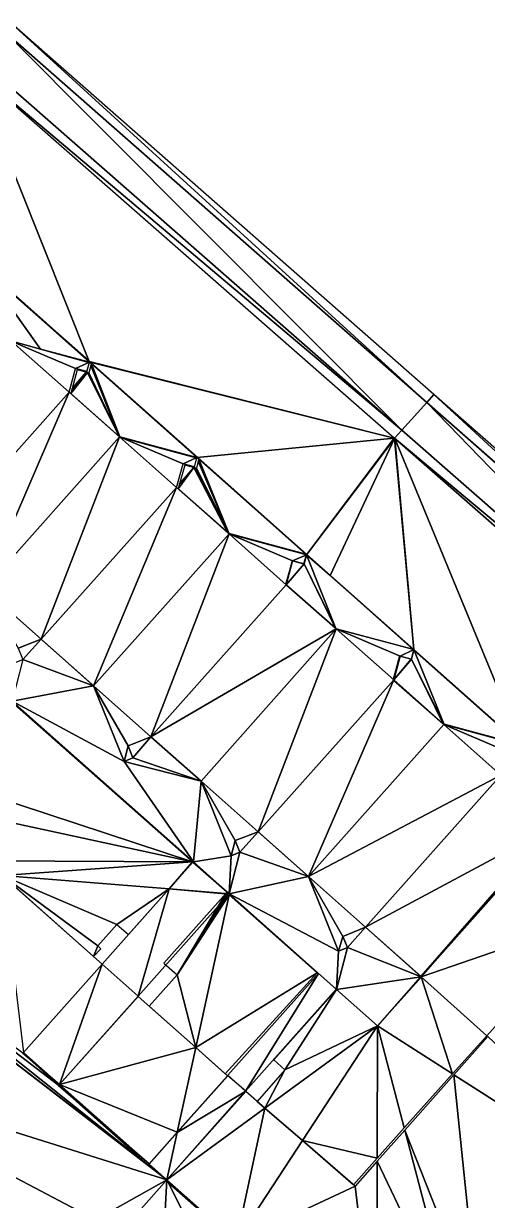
# Model space of a CAD drawing. Header units: metres. Extents: x 1634389 to 1634634, y 8249577 to 8249800.
# Drawn here: x 1634586.92 to 1634606.29, y 8249607.65 to 8249656.84 of the extents above; entities that cross this region are included whole.
import ezdxf

# ---------------------------------------------------------------- set-up
doc = ezdxf.new("R2010")
doc.units = ezdxf.units.M
doc.header["$LTSCALE"] = 2
doc.linetypes.add('CACHE2', pattern=[4.7625, 3.175, -1.5875])
for name, color, linetype in [('CONTOUR-BATIMENT', 5, 'Continuous'), ('MNT-02-ACCES PIETON PRIVE-FF-35', 40, 'Continuous'), ('MNT-02-BASSIN-FF-30', 205, 'Continuous'), ('MNT-02-BATIMENT FINI-FF-0', 1, 'Continuous'), ('MNT-02-BETON DESACTIVE FF-35', 7, 'Continuous'), ('MNT-02-ESPACE VERT-FF-30', 221, 'Continuous'), ('MNT-02-ESPACE VERT-PRIVE-FF-30', 222, 'CACHE2'), ('MNT-02-EVERGREEN-FF-45', 7, 'Continuous')]:
    doc.layers.add(name, color=color, linetype=linetype)

msp = doc.modelspace()

# ---------------------------------------------------------------- linework, layer by layer
at = {"layer": 'CONTOUR-BATIMENT', "linetype": 'CACHE2', "ltscale": 0.05, "const_width": 0.05, "flags": 128}
msp.add_lwpolyline([(1634573.063, 8249642.07), (1634571.682, 8249645.484), (1634577.14, 8249651.623), (1634580.701, 8249650.663), (1634580.596, 8249650.278), (1634580.111, 8249650.407), (1634579.853, 8249649.41), (1634581.951, 8249647.546), (1634585.187, 8249646.675), (1634585.082, 8249646.288), (1634584.609, 8249646.414), (1634584.341, 8249645.42), (1634586.438, 8249643.556), (1634589.674, 8249642.689), (1634589.57, 8249642.302), (1634589.094, 8249642.429), (1634588.826, 8249641.435), (1634590.924, 8249639.571), (1634594.157, 8249638.699), (1634594.055, 8249638.317), (1634593.58, 8249638.445), (1634593.312, 8249637.452), (1634595.502, 8249635.507), (1634598.738, 8249634.635), (1634598.63, 8249634.256), (1634598.155, 8249634.383), (1634597.887, 8249633.388), (1634599.966, 8249631.539), (1634603.221, 8249630.675), (1634603.114, 8249630.276), (1634602.643, 8249630.402), (1634602.375, 8249629.407), (1634604.473, 8249627.543), (1634607.705, 8249626.667), (1634607.602, 8249626.28), (1634607.117, 8249626.411), (1634606.851, 8249625.422), (1634609.175, 8249623.355), (1634603.527, 8249617.002), (1634601.201, 8249619.068), (1634600.253, 8249618.688), (1634600.44, 8249618.221), (1634600.069, 8249618.072), (1634598.821, 8249621.184), (1634596.715, 8249623.062), (1634595.757, 8249622.695), (1634595.952, 8249622.211), (1634595.584, 8249622.057), (1634594.335, 8249625.169), (1634592.24, 8249627.033), (1634591.287, 8249626.651), (1634591.486, 8249626.149), (1634591.117, 8249626.001), (1634589.849, 8249629.16), (1634587.655, 8249631.11), (1634586.704, 8249630.729), (1634586.893, 8249630.258), (1634586.522, 8249630.109), (1634585.274, 8249633.22), (1634583.177, 8249635.085), (1634582.223, 8249634.702), (1634582.408, 8249634.243), (1634582.036, 8249634.095), (1634580.789, 8249637.206), (1634578.683, 8249639.083), (1634577.733, 8249638.699), (1634577.923, 8249638.228), (1634577.552, 8249638.079), (1634576.303, 8249641.191), (1634574.206, 8249643.055), (1634573.252, 8249642.673), (1634573.435, 8249642.219)], close=True, dxfattribs=at)
at = {"layer": 'MNT-02-ACCES PIETON PRIVE-FF-35', "linetype": 'ByBlock'}
for points in [[(1634585.185, 8249646.71, 98.749), (1634585.187, 8249646.675, 98.75), (1634589.654, 8249642.738, 98.749)], [(1634587.628, 8249643.237, 98.75), (1634585.187, 8249646.675, 98.75), (1634586.432, 8249643.571, 98.75)], [(1634587.628, 8249643.237, 98.75), (1634589.674, 8249642.689, 98.75), (1634585.187, 8249646.675, 98.75)], [(1634589.674, 8249642.689, 98.75), (1634589.654, 8249642.738, 98.749), (1634585.187, 8249646.675, 98.75)], [(1634586.432, 8249643.571, 98.75), (1634586.433, 8249643.57, 98.75), (1634587.628, 8249643.237, 98.75)], [(1634589.642, 8249642.674, 98.75), (1634589.674, 8249642.689, 98.75), (1634587.628, 8249643.237, 98.75)], [(1634589.642, 8249642.674, 98.75), (1634589.668, 8249642.667, 98.75), (1634589.674, 8249642.689, 98.75)], [(1634589.723, 8249642.676, 98.749), (1634589.654, 8249642.738, 98.749), (1634589.674, 8249642.689, 98.75)], [(1634589.668, 8249642.667, 98.75), (1634589.684, 8249642.663, 98.75), (1634589.674, 8249642.689, 98.75)], [(1634589.684, 8249642.663, 98.75), (1634589.711, 8249642.655, 98.75), (1634589.674, 8249642.689, 98.75)], [(1634589.723, 8249642.676, 98.749), (1634589.674, 8249642.689, 98.75), (1634589.711, 8249642.655, 98.75)], [(1634589.723, 8249642.676, 98.749), (1634589.711, 8249642.655, 98.75), (1634589.76, 8249642.642, 98.749)], [(1634594.194, 8249638.703, 98.749), (1634589.723, 8249642.676, 98.749), (1634589.76, 8249642.642, 98.749)], [(1634589.593, 8249642.255, 98.75), (1634589.541, 8249642.269, 98.75), (1634588.899, 8249641.378, 98.75)], [(1634588.955, 8249641.585, 98.75), (1634588.899, 8249641.378, 98.75), (1634589.541, 8249642.269, 98.75)], [(1634590.916, 8249639.587, 98.75), (1634589.593, 8249642.255, 98.75), (1634588.899, 8249641.378, 98.75)], [(1634589.541, 8249642.269, 98.75), (1634589.166, 8249642.37, 98.75), (1634588.955, 8249641.585, 98.75)], [(1634589.645, 8249642.241, 98.75), (1634589.593, 8249642.255, 98.75), (1634590.916, 8249639.587, 98.75)], [(1634589.732, 8249642.544, 98.75), (1634589.645, 8249642.241, 98.75), (1634590.916, 8249639.587, 98.75)], [(1634589.753, 8249642.618, 98.75), (1634589.732, 8249642.544, 98.75), (1634590.939, 8249639.567, 98.75)], [(1634590.916, 8249639.587, 98.75), (1634590.918, 8249639.585, 98.75), (1634589.732, 8249642.544, 98.75)], [(1634590.918, 8249639.585, 98.75), (1634590.939, 8249639.567, 98.75), (1634589.732, 8249642.544, 98.75)], [(1634589.76, 8249642.642, 98.749), (1634589.753, 8249642.618, 98.75), (1634594.157, 8249638.699, 98.75)], [(1634589.753, 8249642.618, 98.75), (1634590.939, 8249639.567, 98.75), (1634594.157, 8249638.699, 98.75)], [(1634594.194, 8249638.703, 98.749), (1634589.76, 8249642.642, 98.749), (1634594.157, 8249638.699, 98.75)], [(1634590.939, 8249639.567, 98.75), (1634590.944, 8249639.562, 98.75), (1634591.036, 8249639.523, 98.75)], [(1634591.036, 8249639.523, 98.75), (1634594.157, 8249638.699, 98.75), (1634590.939, 8249639.567, 98.75)], [(1634590.944, 8249639.562, 98.75), (1634590.967, 8249639.542, 98.75), (1634591.036, 8249639.523, 98.75)], [(1634591.036, 8249639.523, 98.75), (1634594.125, 8249638.685, 98.75), (1634594.157, 8249638.699, 98.75)], [(1634595.454, 8249635.549, 98.75), (1634594.025, 8249638.283, 98.75), (1634593.382, 8249637.391, 98.75)], [(1634593.438, 8249637.598, 98.75), (1634593.382, 8249637.391, 98.75), (1634594.025, 8249638.283, 98.75)], [(1634594.025, 8249638.283, 98.75), (1634593.649, 8249638.384, 98.75), (1634593.438, 8249637.598, 98.75)], [(1634594.08, 8249638.268, 98.75), (1634594.025, 8249638.283, 98.75), (1634595.454, 8249635.549, 98.75)], [(1634595.454, 8249635.549, 98.75), (1634595.484, 8249635.541, 98.75), (1634594.08, 8249638.268, 98.75)], [(1634594.139, 8249638.252, 98.75), (1634594.08, 8249638.268, 98.75), (1634595.484, 8249635.541, 98.75)], [(1634594.125, 8249638.685, 98.75), (1634594.152, 8249638.677, 98.75), (1634594.157, 8249638.699, 98.75)], [(1634594.218, 8249638.555, 98.75), (1634594.139, 8249638.252, 98.75), (1634595.488, 8249635.54, 98.75)], [(1634594.139, 8249638.252, 98.75), (1634595.484, 8249635.541, 98.75), (1634595.488, 8249635.54, 98.75)], [(1634594.152, 8249638.677, 98.75), (1634594.169, 8249638.673, 98.75), (1634594.157, 8249638.699, 98.75)], [(1634594.194, 8249638.703, 98.749), (1634594.157, 8249638.699, 98.75), (1634594.195, 8249638.666, 98.75)], [(1634594.169, 8249638.673, 98.75), (1634594.195, 8249638.666, 98.75), (1634594.157, 8249638.699, 98.75)], [(1634598.751, 8249634.653, 98.749), (1634594.194, 8249638.703, 98.749), (1634594.243, 8249638.653, 98.749)], [(1634594.194, 8249638.703, 98.749), (1634594.195, 8249638.666, 98.75), (1634594.243, 8249638.653, 98.749)], [(1634594.237, 8249638.628, 98.75), (1634594.218, 8249638.555, 98.75), (1634595.488, 8249635.54, 98.75)], [(1634594.243, 8249638.653, 98.749), (1634594.237, 8249638.628, 98.75), (1634598.69, 8249634.677, 98.75)], [(1634595.488, 8249635.54, 98.75), (1634598.69, 8249634.677, 98.75), (1634594.237, 8249638.628, 98.75)], [(1634598.751, 8249634.653, 98.749), (1634594.243, 8249638.653, 98.749), (1634598.729, 8249634.667, 98.749)], [(1634594.243, 8249638.653, 98.749), (1634598.69, 8249634.677, 98.75), (1634598.729, 8249634.667, 98.749)], [(1634593.381, 8249637.387, 98.75), (1634595.448, 8249635.551, 98.75), (1634593.382, 8249637.391, 98.75)], [(1634595.448, 8249635.551, 98.75), (1634595.454, 8249635.549, 98.75), (1634593.382, 8249637.391, 98.75)], [(1634598.133, 8249634.392, 98.75), (1634597.868, 8249633.405, 98.75), (1634598.155, 8249634.383, 98.75)], [(1634597.868, 8249633.405, 98.75), (1634597.887, 8249633.388, 98.75), (1634598.155, 8249634.383, 98.75)], [(1634597.887, 8249633.388, 98.75), (1634598.63, 8249634.256, 98.75), (1634598.155, 8249634.383, 98.75)], [(1634598.134, 8249634.393, 98.75), (1634598.133, 8249634.392, 98.75), (1634598.155, 8249634.383, 98.75)], [(1634598.161, 8249634.386, 98.75), (1634598.134, 8249634.393, 98.75), (1634598.155, 8249634.383, 98.75)], [(1634598.612, 8249634.264, 98.75), (1634598.161, 8249634.386, 98.75), (1634598.155, 8249634.383, 98.75)], [(1634598.612, 8249634.264, 98.75), (1634598.155, 8249634.383, 98.75), (1634598.63, 8249634.256, 98.75)], [(1634598.718, 8249634.626, 98.75), (1634598.612, 8249634.264, 98.75), (1634598.63, 8249634.256, 98.75)], [(1634599.959, 8249631.558, 98.75), (1634598.738, 8249634.635, 98.75), (1634598.63, 8249634.256, 98.75)], [(1634598.738, 8249634.635, 98.75), (1634598.718, 8249634.626, 98.75), (1634598.63, 8249634.256, 98.75)], [(1634598.721, 8249634.639, 98.75), (1634598.718, 8249634.626, 98.75), (1634598.738, 8249634.635, 98.75)], [(1634598.724, 8249634.647, 98.75), (1634598.721, 8249634.639, 98.75), (1634598.738, 8249634.635, 98.75)], [(1634598.751, 8249634.653, 98.749), (1634598.729, 8249634.667, 98.749), (1634598.724, 8249634.647, 98.75)], [(1634598.751, 8249634.653, 98.749), (1634598.724, 8249634.647, 98.75), (1634598.738, 8249634.635, 98.75)], [(1634598.751, 8249634.653, 98.749), (1634598.738, 8249634.635, 98.75), (1634603.214, 8249630.681, 98.75)], [(1634603.214, 8249630.681, 98.75), (1634598.738, 8249634.635, 98.75), (1634599.959, 8249631.558, 98.75)], [(1634603.22, 8249630.681, 98.75), (1634598.751, 8249634.653, 98.749), (1634603.216, 8249630.681, 98.75)], [(1634603.214, 8249630.681, 98.75), (1634603.216, 8249630.681, 98.75), (1634598.751, 8249634.653, 98.749)], [(1634597.887, 8249633.388, 98.75), (1634599.938, 8249631.564, 98.75), (1634598.63, 8249634.256, 98.75)], [(1634599.938, 8249631.564, 98.75), (1634599.956, 8249631.559, 98.75), (1634598.63, 8249634.256, 98.75)], [(1634599.956, 8249631.559, 98.75), (1634599.959, 8249631.558, 98.75), (1634598.63, 8249634.256, 98.75)], [(1634597.868, 8249633.405, 98.75), (1634597.867, 8249633.401, 98.75), (1634597.887, 8249633.388, 98.75)], [(1634597.867, 8249633.401, 98.75), (1634597.884, 8249633.386, 98.75), (1634597.887, 8249633.388, 98.75)], [(1634597.884, 8249633.386, 98.75), (1634599.934, 8249631.565, 98.75), (1634597.887, 8249633.388, 98.75)], [(1634599.934, 8249631.565, 98.75), (1634599.938, 8249631.564, 98.75), (1634597.887, 8249633.388, 98.75)], [(1634587.655, 8249631.11, 98.75), (1634586.704, 8249630.729, 98.75), (1634586.893, 8249630.258, 98.75)], [(1634589.849, 8249629.16, 98.75), (1634587.655, 8249631.11, 98.75), (1634586.893, 8249630.258, 98.75)], [(1634602.643, 8249630.401, 98.75), (1634602.62, 8249630.407, 98.75), (1634602.356, 8249629.425, 98.75)], [(1634602.356, 8249629.425, 98.75), (1634602.375, 8249629.407, 98.75), (1634602.643, 8249630.401, 98.75)], [(1634603.099, 8249630.278, 98.75), (1634602.643, 8249630.401, 98.75), (1634602.375, 8249629.407, 98.75)], [(1634603.213, 8249630.671, 98.75), (1634603.099, 8249630.28, 98.75), (1634603.114, 8249630.276, 98.75)], [(1634604.464, 8249627.567, 98.75), (1634603.221, 8249630.675, 98.75), (1634603.114, 8249630.276, 98.75)], [(1634603.221, 8249630.675, 98.75), (1634603.213, 8249630.671, 98.75), (1634603.114, 8249630.276, 98.75)], [(1634603.214, 8249630.676, 98.75), (1634603.213, 8249630.671, 98.75), (1634603.221, 8249630.675, 98.75)], [(1634603.215, 8249630.68, 98.75), (1634603.214, 8249630.676, 98.75), (1634603.221, 8249630.675, 98.75)], [(1634603.216, 8249630.681, 98.75), (1634603.215, 8249630.68, 98.75), (1634603.22, 8249630.681, 98.75)], [(1634603.22, 8249630.681, 98.75), (1634603.215, 8249630.68, 98.75), (1634603.221, 8249630.675, 98.75)], [(1634607.687, 8249626.711, 98.749), (1634603.22, 8249630.681, 98.75), (1634603.221, 8249630.675, 98.75)], [(1634604.464, 8249627.567, 98.75), (1634607.662, 8249626.705, 98.75), (1634603.221, 8249630.675, 98.75)], [(1634607.687, 8249626.711, 98.749), (1634603.221, 8249630.675, 98.75), (1634607.662, 8249626.705, 98.75)], [(1634586.441, 8249628.525, 98.71), (1634589.849, 8249629.16, 98.75), (1634586.893, 8249630.258, 98.75)], [(1634603.099, 8249630.278, 98.75), (1634602.375, 8249629.407, 98.75), (1634603.114, 8249630.276, 98.75)], [(1634602.375, 8249629.407, 98.75), (1634604.439, 8249627.574, 98.75), (1634603.114, 8249630.276, 98.75)], [(1634603.099, 8249630.28, 98.75), (1634603.099, 8249630.278, 98.75), (1634603.114, 8249630.276, 98.75)], [(1634604.439, 8249627.574, 98.75), (1634604.461, 8249627.568, 98.75), (1634603.114, 8249630.276, 98.75)], [(1634604.461, 8249627.568, 98.75), (1634604.464, 8249627.567, 98.75), (1634603.114, 8249630.276, 98.75)], [(1634602.356, 8249629.425, 98.75), (1634602.353, 8249629.415, 98.75), (1634602.375, 8249629.407, 98.75)], [(1634602.353, 8249629.415, 98.75), (1634602.369, 8249629.401, 98.75), (1634602.375, 8249629.407, 98.75)], [(1634602.369, 8249629.401, 98.75), (1634602.372, 8249629.399, 98.75), (1634602.375, 8249629.407, 98.75)], [(1634602.372, 8249629.399, 98.75), (1634604.421, 8249627.579, 98.75), (1634602.375, 8249629.407, 98.75)], [(1634604.421, 8249627.579, 98.75), (1634604.439, 8249627.574, 98.75), (1634602.375, 8249629.407, 98.75)], [(1634589.849, 8249629.16, 98.75), (1634586.441, 8249628.525, 98.71), (1634591.117, 8249626.001, 98.75)], [(1634586.441, 8249628.525, 98.71), (1634586.441, 8249628.51, 98.71), (1634594.015, 8249621.796, 98.71)], [(1634591.117, 8249626.001, 98.75), (1634586.441, 8249628.525, 98.71), (1634594.015, 8249621.796, 98.71)], [(1634593.986, 8249621.796, 98.71), (1634594.015, 8249621.796, 98.71), (1634586.441, 8249628.51, 98.71)], [(1634592.237, 8249627.033, 98.75), (1634591.287, 8249626.652, 98.75), (1634591.287, 8249626.651, 98.75)], [(1634592.238, 8249627.032, 98.75), (1634592.237, 8249627.033, 98.75), (1634591.287, 8249626.651, 98.75)], [(1634592.239, 8249627.032, 98.75), (1634592.238, 8249627.032, 98.75), (1634591.287, 8249626.651, 98.75)], [(1634591.486, 8249626.149, 98.75), (1634592.239, 8249627.032, 98.75), (1634591.287, 8249626.651, 98.75)], [(1634594.335, 8249625.169, 98.75), (1634592.239, 8249627.032, 98.75), (1634591.486, 8249626.149, 98.75)], [(1634591.287, 8249626.652, 98.75), (1634591.284, 8249626.651, 98.75), (1634591.287, 8249626.651, 98.75)], [(1634591.284, 8249626.651, 98.75), (1634591.286, 8249626.647, 98.75), (1634591.287, 8249626.651, 98.75)], [(1634591.286, 8249626.647, 98.75), (1634591.486, 8249626.149, 98.75), (1634591.287, 8249626.651, 98.75)], [(1634591.117, 8249626.001, 98.75), (1634594.335, 8249625.169, 98.75), (1634591.486, 8249626.149, 98.75)], [(1634594.335, 8249625.169, 98.75), (1634591.117, 8249626.001, 98.75), (1634594.015, 8249621.796, 98.71)], [(1634595.584, 8249622.057, 98.75), (1634594.335, 8249625.169, 98.75), (1634594.015, 8249621.796, 98.71)], [(1634596.711, 8249623.057, 98.75), (1634595.757, 8249622.695, 98.75), (1634595.952, 8249622.211, 98.75)], [(1634598.821, 8249621.184, 98.75), (1634596.716, 8249623.059, 98.75), (1634595.952, 8249622.211, 98.75)], [(1634596.716, 8249623.059, 98.75), (1634596.711, 8249623.057, 98.75), (1634595.952, 8249622.211, 98.75)], [(1634595.584, 8249622.057, 98.75), (1634594.015, 8249621.796, 98.71), (1634595.511, 8249620.468, 98.71)], [(1634595.952, 8249622.211, 98.75), (1634595.584, 8249622.057, 98.75), (1634595.511, 8249620.468, 98.71)], [(1634598.821, 8249621.184, 98.75), (1634595.952, 8249622.211, 98.75), (1634595.511, 8249620.468, 98.71)], [(1634593, 8249620.668, 98.676), (1634595.511, 8249620.468, 98.71), (1634593.995, 8249621.788, 98.71)], [(1634593.986, 8249621.796, 98.71), (1634593.995, 8249621.788, 98.71), (1634594.015, 8249621.796, 98.71)], [(1634594.015, 8249621.796, 98.71), (1634593.995, 8249621.788, 98.71), (1634595.511, 8249620.468, 98.71)], [(1634598.821, 8249621.184, 98.75), (1634595.511, 8249620.468, 98.71), (1634600.069, 8249618.072, 98.75)], [(1634593, 8249620.668, 98.676), (1634590.206, 8249617.524, 98.612), (1634591.709, 8249616.188, 98.623)], [(1634593, 8249620.668, 98.676), (1634591.709, 8249616.188, 98.623), (1634595.498, 8249620.453, 98.71)], [(1634595.498, 8249620.453, 98.71), (1634595.511, 8249620.468, 98.71), (1634593, 8249620.668, 98.676)], [(1634595.498, 8249620.453, 98.71), (1634595.506, 8249620.446, 98.71), (1634595.511, 8249620.468, 98.71)], [(1634595.506, 8249620.446, 98.71), (1634599.23, 8249617.135, 98.71), (1634595.511, 8249620.468, 98.71)], [(1634600.069, 8249618.072, 98.75), (1634595.511, 8249620.468, 98.71), (1634599.985, 8249616.464, 98.71)], [(1634599.23, 8249617.135, 98.71), (1634599.973, 8249616.474, 98.71), (1634595.511, 8249620.468, 98.71)], [(1634599.985, 8249616.464, 98.71), (1634595.511, 8249620.468, 98.71), (1634599.973, 8249616.474, 98.71)], [(1634601.198, 8249619.065, 98.75), (1634600.254, 8249618.686, 98.75), (1634600.44, 8249618.221, 98.75)], [(1634600.44, 8249618.221, 98.75), (1634603.527, 8249617.002, 98.75), (1634601.203, 8249619.067, 98.75)], [(1634601.203, 8249619.067, 98.75), (1634601.198, 8249619.065, 98.75), (1634600.44, 8249618.221, 98.75)], [(1634601.204, 8249619.067, 98.75), (1634601.203, 8249619.067, 98.75), (1634603.527, 8249617.002, 98.75)], [(1634600.254, 8249618.686, 98.75), (1634600.253, 8249618.686, 98.75), (1634600.44, 8249618.221, 98.75)], [(1634600.44, 8249618.221, 98.75), (1634600.069, 8249618.072, 98.75), (1634599.985, 8249616.464, 98.71)], [(1634603.527, 8249617.002, 98.75), (1634600.44, 8249618.221, 98.75), (1634599.985, 8249616.464, 98.71)], [(1634599.23, 8249617.135, 98.71), (1634595.451, 8249612.881, 98.64), (1634596.194, 8249612.221, 98.641)], [(1634599.23, 8249617.135, 98.71), (1634596.194, 8249612.221, 98.641), (1634599.973, 8249616.474, 98.71)], [(1634601.7, 8249614.943, 98.71), (1634603.527, 8249617.002, 98.75), (1634599.985, 8249616.464, 98.71)], [(1634601.7, 8249614.943, 98.71), (1634603.53, 8249616.999, 98.75), (1634603.527, 8249617.002, 98.75)], [(1634599.973, 8249616.474, 98.71), (1634599.985, 8249616.464, 98.71), (1634599.985, 8249616.464, 98.71)], [(1634599.985, 8249616.464, 98.71), (1634601.7, 8249614.943, 98.71), (1634599.985, 8249616.464, 98.71)]]:
    msp.add_3dface(points, dxfattribs=at)
at = {"layer": 'MNT-02-BASSIN-FF-30', "color": 1, "linetype": 'ByBlock'}
for points in [[(1634586.124, 8249656.505, 98.25), (1634584.988, 8249655.392, 98.2), (1634602.711, 8249639.848, 98.2)], [(1634586.421, 8249656.843, 98.55), (1634586.124, 8249656.505, 98.25), (1634603.754, 8249641.006, 98.25)], [(1634586.124, 8249656.505, 98.25), (1634602.711, 8249639.848, 98.2), (1634603.754, 8249641.006, 98.25)], [(1634604.055, 8249641.34, 98.55), (1634586.421, 8249656.843, 98.55), (1634603.754, 8249641.006, 98.25)], [(1634584.759, 8249654.995, 98.5), (1634602.711, 8249639.848, 98.2), (1634584.988, 8249655.392, 98.2)], [(1634584.759, 8249654.995, 98.5), (1634602.409, 8249639.514, 98.5), (1634602.711, 8249639.848, 98.2)], [(1634604.055, 8249641.34, 98.55), (1634603.754, 8249641.006, 98.25), (1634618.069, 8249628.421, 98.25)], [(1634618.705, 8249628.461, 98.55), (1634604.055, 8249641.34, 98.55), (1634618.069, 8249628.421, 98.25)], [(1634603.754, 8249641.006, 98.25), (1634602.711, 8249639.848, 98.2), (1634617.042, 8249627.278, 98.2)], [(1634603.754, 8249641.006, 98.25), (1634617.042, 8249627.278, 98.2), (1634618.06, 8249628.41, 98.24)], [(1634603.754, 8249641.006, 98.25), (1634618.06, 8249628.41, 98.24), (1634618.069, 8249628.421, 98.25)], [(1634602.711, 8249639.848, 98.2), (1634602.409, 8249639.514, 98.5), (1634617.042, 8249627.278, 98.2)], [(1634602.409, 8249639.514, 98.5), (1634617.093, 8249626.635, 98.5), (1634617.042, 8249627.278, 98.2)]]:
    msp.add_3dface(points, dxfattribs=at)
at = {"layer": 'MNT-02-BATIMENT FINI-FF-0', "color": 5, "linetype": 'ByBlock'}
for points in [[(1634583.177, 8249635.085, 99.1), (1634588.826, 8249641.435, 99.1), (1634586.438, 8249643.556, 99.1)], [(1634588.826, 8249641.435, 99.1), (1634589.094, 8249642.429, 99.1), (1634586.438, 8249643.556, 99.1)], [(1634589.094, 8249642.429, 99.1), (1634589.674, 8249642.689, 99.1), (1634586.438, 8249643.556, 99.1)], [(1634589.094, 8249642.429, 99.1), (1634589.57, 8249642.302, 99.1), (1634589.674, 8249642.689, 99.1)], [(1634583.177, 8249635.085, 99.1), (1634585.274, 8249633.22, 99.1), (1634588.826, 8249641.435, 99.1)], [(1634585.274, 8249633.22, 99.1), (1634590.924, 8249639.571, 99.1), (1634588.826, 8249641.435, 99.1)], [(1634585.274, 8249633.22, 99.1), (1634587.655, 8249631.11, 99.1), (1634590.924, 8249639.571, 99.1)], [(1634587.655, 8249631.11, 99.1), (1634593.312, 8249637.452, 99.1), (1634590.924, 8249639.571, 99.1)], [(1634593.312, 8249637.452, 99.1), (1634593.58, 8249638.445, 99.1), (1634590.924, 8249639.571, 99.1)], [(1634593.58, 8249638.445, 99.1), (1634594.157, 8249638.699, 99.1), (1634590.924, 8249639.571, 99.1)], [(1634593.58, 8249638.445, 99.1), (1634594.055, 8249638.317, 99.1), (1634594.157, 8249638.699, 99.1)], [(1634587.655, 8249631.11, 99.1), (1634589.849, 8249629.16, 99.1), (1634593.312, 8249637.452, 99.1)], [(1634589.849, 8249629.16, 99.1), (1634595.502, 8249635.507, 99.1), (1634593.312, 8249637.452, 99.1)], [(1634589.849, 8249629.16, 99.1), (1634592.24, 8249627.033, 99.1), (1634595.502, 8249635.507, 99.1)], [(1634592.24, 8249627.033, 99.1), (1634597.887, 8249633.388, 99.1), (1634595.502, 8249635.507, 99.1)], [(1634598.155, 8249634.383, 99.1), (1634598.738, 8249634.635, 99.1), (1634595.502, 8249635.507, 99.1)], [(1634597.887, 8249633.388, 99.1), (1634598.155, 8249634.383, 99.1), (1634595.502, 8249635.507, 99.1)], [(1634598.155, 8249634.383, 99.1), (1634598.63, 8249634.256, 99.1), (1634598.738, 8249634.635, 99.1)], [(1634592.24, 8249627.033, 99.1), (1634599.966, 8249631.539, 99.1), (1634597.887, 8249633.388, 99.1)], [(1634585.274, 8249633.22, 99.1), (1634586.704, 8249630.729, 99.1), (1634587.655, 8249631.11, 99.1)], [(1634592.24, 8249627.033, 99.1), (1634594.335, 8249625.169, 99.1), (1634599.966, 8249631.539, 99.1)], [(1634594.335, 8249625.169, 99.1), (1634596.715, 8249623.062, 99.1), (1634599.966, 8249631.539, 99.1)], [(1634596.715, 8249623.062, 99.1), (1634602.375, 8249629.407, 99.1), (1634599.966, 8249631.539, 99.1)], [(1634602.375, 8249629.407, 99.1), (1634602.643, 8249630.402, 99.1), (1634599.966, 8249631.539, 99.1)], [(1634602.643, 8249630.402, 99.1), (1634603.221, 8249630.675, 99.1), (1634599.966, 8249631.539, 99.1)], [(1634602.643, 8249630.402, 99.1), (1634603.114, 8249630.276, 99.1), (1634603.221, 8249630.675, 99.1)], [(1634596.715, 8249623.062, 99.1), (1634598.821, 8249621.184, 99.1), (1634602.375, 8249629.407, 99.1)], [(1634598.821, 8249621.184, 99.1), (1634604.473, 8249627.543, 99.1), (1634602.375, 8249629.407, 99.1)], [(1634589.849, 8249629.16, 99.1), (1634591.117, 8249626.001, 99.1), (1634591.287, 8249626.651, 99.1)], [(1634589.849, 8249629.16, 99.1), (1634591.287, 8249626.651, 99.1), (1634592.24, 8249627.033, 99.1)], [(1634598.821, 8249621.184, 99.1), (1634606.851, 8249625.422, 99.1), (1634604.473, 8249627.543, 99.1)], [(1634606.851, 8249625.422, 99.1), (1634607.117, 8249626.411, 99.1), (1634604.473, 8249627.543, 99.1)], [(1634607.117, 8249626.411, 99.1), (1634607.705, 8249626.667, 99.1), (1634604.473, 8249627.543, 99.1)], [(1634591.117, 8249626.001, 99.1), (1634591.486, 8249626.149, 99.1), (1634591.287, 8249626.651, 99.1)], [(1634594.335, 8249625.169, 99.1), (1634595.584, 8249622.057, 99.1), (1634595.757, 8249622.695, 99.1)], [(1634594.335, 8249625.169, 99.1), (1634595.757, 8249622.695, 99.1), (1634596.715, 8249623.062, 99.1)], [(1634598.821, 8249621.184, 99.1), (1634601.201, 8249619.068, 99.1), (1634606.851, 8249625.422, 99.1)], [(1634601.201, 8249619.068, 99.1), (1634609.175, 8249623.355, 99.1), (1634606.851, 8249625.422, 99.1)], [(1634601.201, 8249619.068, 99.1), (1634603.527, 8249617.002, 99.1), (1634609.175, 8249623.355, 99.1)], [(1634595.584, 8249622.057, 99.1), (1634595.952, 8249622.211, 99.1), (1634595.757, 8249622.695, 99.1)], [(1634598.821, 8249621.184, 99.1), (1634600.069, 8249618.072, 99.1), (1634600.253, 8249618.688, 99.1)], [(1634598.821, 8249621.184, 99.1), (1634600.253, 8249618.688, 99.1), (1634601.201, 8249619.068, 99.1)], [(1634600.069, 8249618.072, 99.1), (1634600.44, 8249618.221, 99.1), (1634600.253, 8249618.688, 99.1)]]:
    msp.add_3dface(points, dxfattribs=at)
at = {"layer": 'MNT-02-BETON DESACTIVE FF-35', "color": 6, "linetype": 'ByBlock'}
for points in [[(1634577.321, 8249620.518, 98.433), (1634592.126, 8249609.129, 98.573), (1634577.538, 8249620.762, 98.443)], [(1634586.899, 8249613.8, 98.536), (1634577.538, 8249620.762, 98.443), (1634588.392, 8249612.448, 98.546)], [(1634588.392, 8249612.448, 98.546), (1634577.538, 8249620.762, 98.443), (1634592.126, 8249609.129, 98.573)], [(1634592.126, 8249609.129, 98.573), (1634577.321, 8249620.518, 98.433), (1634592.908, 8249608.512, 98.58)], [(1634577.663, 8249613.307, 98.43), (1634592.908, 8249608.512, 98.58), (1634577.321, 8249620.518, 98.433)], [(1634588.429, 8249612.49, 98.548), (1634590.208, 8249617.522, 98.612), (1634586.924, 8249613.828, 98.537)], [(1634588.429, 8249612.49, 98.548), (1634591.713, 8249616.185, 98.623), (1634590.208, 8249617.522, 98.612)], [(1634588.429, 8249612.49, 98.548), (1634586.924, 8249613.828, 98.537), (1634586.899, 8249613.8, 98.536)], [(1634588.392, 8249612.448, 98.546), (1634588.429, 8249612.49, 98.548), (1634586.899, 8249613.8, 98.536)], [(1634589.922, 8249606.836, 98.535), (1634592.908, 8249608.512, 98.58), (1634577.663, 8249613.307, 98.43)], [(1634587.728, 8249604.366, 98.495), (1634589.922, 8249606.836, 98.535), (1634577.663, 8249613.307, 98.43)], [(1634596.199, 8249612.21, 98.64), (1634595.451, 8249612.864, 98.64), (1634593.339, 8249610.492, 98.602)], [(1634596.205, 8249612.204, 98.64), (1634596.199, 8249612.21, 98.64), (1634592.908, 8249608.512, 98.58)], [(1634593.339, 8249610.492, 98.602), (1634592.908, 8249608.512, 98.58), (1634596.199, 8249612.21, 98.64)], [(1634592.908, 8249608.512, 98.58), (1634593.339, 8249610.492, 98.602), (1634592.164, 8249609.172, 98.575)], [(1634592.908, 8249608.512, 98.58), (1634592.164, 8249609.172, 98.575), (1634592.126, 8249609.129, 98.573)], [(1634590.759, 8249606.092, 98.54), (1634592.908, 8249608.512, 98.58), (1634589.922, 8249606.836, 98.535)], [(1634590.759, 8249606.092, 98.54), (1634592.675, 8249604.389, 98.573), (1634592.908, 8249608.512, 98.58)], [(1634592.675, 8249604.389, 98.573), (1634594.785, 8249604.782, 98.61), (1634592.908, 8249608.512, 98.58)], [(1634595.803, 8249605.94, 98.64), (1634592.908, 8249608.512, 98.58), (1634595.792, 8249605.923, 98.64)], [(1634592.908, 8249608.512, 98.58), (1634594.785, 8249604.782, 98.61), (1634595.792, 8249605.923, 98.64)]]:
    msp.add_3dface(points, dxfattribs=at)
at = {"layer": 'MNT-02-ESPACE VERT-FF-30', "linetype": 'ByBlock'}
for points in [[(1634606.308, 8249614.498, 98.755), (1634604.891, 8249612.901, 98.724), (1634614.468, 8249606.775, 98.614)], [(1634577.676, 8249613.148, 98.481), (1634588.562, 8249603.622, 98.55), (1634577.749, 8249613.228, 98.481)], [(1634588.562, 8249603.622, 98.55), (1634577.676, 8249613.148, 98.481), (1634578.722, 8249600.215, 98.6)], [(1634604.891, 8249612.901, 98.724), (1634602.84, 8249610.591, 98.694), (1634605.934, 8249602.754, 98.573)], [(1634604.891, 8249612.901, 98.724), (1634605.934, 8249602.754, 98.573), (1634614.468, 8249606.775, 98.614)], [(1634596.195, 8249612.205, 98.69), (1634596.18, 8249612.218, 98.69), (1634592.908, 8249608.513, 98.63)], [(1634592.908, 8249608.513, 98.63), (1634592.908, 8249608.512, 98.63), (1634596.195, 8249612.205, 98.69)], [(1634597.001, 8249611.506, 98.691), (1634596.195, 8249612.205, 98.69), (1634592.908, 8249608.512, 98.63)], [(1634595.792, 8249605.923, 98.69), (1634597.001, 8249611.506, 98.691), (1634592.908, 8249608.512, 98.63)], [(1634598.563, 8249610.153, 98.723), (1634597.001, 8249611.506, 98.691), (1634595.792, 8249605.923, 98.69)], [(1634601.683, 8249609.287, 98.68), (1634605.007, 8249602.317, 98.568), (1634602.84, 8249610.591, 98.694)], [(1634605.934, 8249602.754, 98.573), (1634602.84, 8249610.591, 98.694), (1634605.007, 8249602.317, 98.568)], [(1634598.563, 8249610.153, 98.723), (1634595.792, 8249605.923, 98.69), (1634600.76, 8249608.248, 98.675)], [(1634600.76, 8249608.248, 98.675), (1634601.657, 8249600.739, 98.56), (1634601.683, 8249609.287, 98.68)], [(1634605.007, 8249602.317, 98.568), (1634601.683, 8249609.287, 98.68), (1634601.657, 8249600.739, 98.56)], [(1634592.907, 8249608.512, 98.63), (1634592.871, 8249608.47, 98.629), (1634592.908, 8249608.512, 98.63)], [(1634592.907, 8249608.512, 98.63), (1634592.871, 8249608.471, 98.629), (1634592.871, 8249608.47, 98.629)], [(1634592.871, 8249608.47, 98.629), (1634592.975, 8249608.379, 98.631), (1634592.908, 8249608.512, 98.63)], [(1634592.908, 8249608.513, 98.63), (1634592.907, 8249608.512, 98.63), (1634592.908, 8249608.512, 98.63)], [(1634592.907, 8249608.512, 98.63), (1634592.907, 8249608.512, 98.63), (1634592.908, 8249608.512, 98.63)], [(1634592.975, 8249608.379, 98.631), (1634595.792, 8249605.923, 98.69), (1634592.908, 8249608.512, 98.63)], [(1634592.975, 8249608.379, 98.631), (1634595.781, 8249605.91, 98.69), (1634595.792, 8249605.923, 98.69)], [(1634600.76, 8249608.248, 98.675), (1634595.792, 8249605.923, 98.69), (1634601.657, 8249600.739, 98.56)]]:
    msp.add_3dface(points, dxfattribs=at)
at = {"layer": 'MNT-02-ESPACE VERT-PRIVE-FF-30', "linetype": 'ByBlock'}
for points in [[(1634589.664, 8249642.713, 98.799), (1634602.395, 8249639.517, 98.5), (1634584.767, 8249654.973, 98.501)], [(1634585.186, 8249646.697, 98.799), (1634589.664, 8249642.713, 98.799), (1634584.767, 8249654.973, 98.501)], [(1634589.664, 8249642.713, 98.799), (1634589.698, 8249642.683, 98.799), (1634602.395, 8249639.517, 98.5)], [(1634589.698, 8249642.683, 98.799), (1634594.174, 8249638.701, 98.799), (1634602.395, 8249639.517, 98.5)], [(1634602.395, 8249639.517, 98.5), (1634594.174, 8249638.701, 98.799), (1634602.4, 8249639.513, 98.5)], [(1634598.74, 8249634.639, 98.8), (1634602.4, 8249639.513, 98.5), (1634594.174, 8249638.701, 98.799)], [(1634598.74, 8249634.639, 98.8), (1634602.405, 8249639.508, 98.5), (1634602.4, 8249639.513, 98.5)], [(1634598.74, 8249634.639, 98.8), (1634602.41, 8249639.504, 98.5), (1634602.405, 8249639.508, 98.5)], [(1634598.74, 8249634.639, 98.8), (1634599.721, 8249633.766, 98.8), (1634602.41, 8249639.504, 98.5)], [(1634599.721, 8249633.766, 98.8), (1634603.221, 8249630.675, 98.8), (1634602.41, 8249639.504, 98.5)], [(1634602.415, 8249639.499, 98.5), (1634602.41, 8249639.504, 98.5), (1634603.221, 8249630.675, 98.8)], [(1634617.088, 8249626.635, 98.5), (1634602.415, 8249639.499, 98.5), (1634607.705, 8249626.667, 98.8)], [(1634607.705, 8249626.667, 98.8), (1634602.415, 8249639.499, 98.5), (1634603.221, 8249630.675, 98.8)], [(1634603.186, 8249630.684, 98.8), (1634603.221, 8249630.675, 98.8), (1634599.721, 8249633.766, 98.8)], [(1634603.186, 8249630.684, 98.8), (1634603.205, 8249630.667, 98.8), (1634603.221, 8249630.675, 98.8)], [(1634603.205, 8249630.667, 98.8), (1634603.216, 8249630.657, 98.8), (1634603.221, 8249630.675, 98.8)], [(1634603.216, 8249630.657, 98.8), (1634603.234, 8249630.641, 98.8), (1634603.221, 8249630.675, 98.8)], [(1634603.234, 8249630.641, 98.8), (1634607.705, 8249626.667, 98.8), (1634603.221, 8249630.675, 98.8)], [(1634603.234, 8249630.641, 98.8), (1634607.7, 8249626.668, 98.8), (1634607.705, 8249626.667, 98.8)], [(1634586.426, 8249628.494, 98.759), (1634584.29, 8249625, 98.669), (1634593.981, 8249621.796, 98.759)], [(1634584.29, 8249625, 98.669), (1634583.478, 8249624.073, 98.642), (1634593.981, 8249621.796, 98.759)], [(1634585.345, 8249621.84, 98.632), (1634593.981, 8249621.796, 98.759), (1634583.478, 8249624.073, 98.642)], [(1634608.912, 8249623.213, 98.8), (1634603.509, 8249617.017, 98.8), (1634603.527, 8249617.002, 98.8)], [(1634610.673, 8249619.462, 98.755), (1634609.175, 8249623.355, 98.8), (1634603.527, 8249617.002, 98.8)], [(1634608.912, 8249623.213, 98.8), (1634603.527, 8249617.002, 98.8), (1634609.175, 8249623.355, 98.8)], [(1634586.037, 8249621.225, 98.632), (1634593.981, 8249621.796, 98.759), (1634585.345, 8249621.84, 98.632)], [(1634593.981, 8249621.796, 98.759), (1634586.037, 8249621.225, 98.632), (1634592.995, 8249620.669, 98.726)], [(1634593.981, 8249621.796, 98.759), (1634592.995, 8249620.669, 98.726), (1634593.991, 8249621.787, 98.759)], [(1634586.037, 8249621.225, 98.632), (1634589.845, 8249617.842, 98.66), (1634590.024, 8249618.296, 98.666)], [(1634586.037, 8249621.225, 98.632), (1634590.024, 8249618.296, 98.666), (1634590.821, 8249619.185, 98.684)], [(1634586.037, 8249621.225, 98.632), (1634590.821, 8249619.185, 98.684), (1634592.995, 8249620.669, 98.726)], [(1634590.821, 8249619.185, 98.684), (1634591.3, 8249618.766, 98.687), (1634592.995, 8249620.669, 98.726)], [(1634595.363, 8249620.479, 98.758), (1634592.779, 8249617.571, 98.699), (1634593.333, 8249617.082, 98.703)], [(1634595.363, 8249620.479, 98.758), (1634593.333, 8249617.082, 98.703), (1634595.452, 8249620.472, 98.759)], [(1634595.502, 8249620.428, 98.76), (1634595.452, 8249620.472, 98.759), (1634593.333, 8249617.082, 98.703)], [(1634593.333, 8249617.082, 98.703), (1634594.112, 8249614.041, 98.69), (1634595.502, 8249620.428, 98.76)], [(1634599.178, 8249617.162, 98.76), (1634595.502, 8249620.428, 98.76), (1634594.112, 8249614.041, 98.69)], [(1634595.452, 8249620.472, 98.759), (1634595.399, 8249620.52, 98.759), (1634595.363, 8249620.479, 98.758)], [(1634606.266, 8249614.536, 98.755), (1634610.673, 8249619.462, 98.755), (1634603.527, 8249617.002, 98.8)], [(1634589.845, 8249617.842, 98.66), (1634590.147, 8249618.168, 98.666), (1634590.024, 8249618.296, 98.666)], [(1634593.333, 8249617.082, 98.703), (1634592.167, 8249615.776, 98.676), (1634594.112, 8249614.041, 98.69)], [(1634599.178, 8249617.162, 98.76), (1634594.112, 8249614.041, 98.69), (1634595.342, 8249612.942, 98.69)], [(1634603.491, 8249616.996, 98.8), (1634601.7, 8249614.943, 98.76), (1634603.527, 8249617.002, 98.8)], [(1634601.7, 8249614.943, 98.76), (1634604.835, 8249612.937, 98.724), (1634603.527, 8249617.002, 98.8)], [(1634603.504, 8249617.011, 98.8), (1634603.491, 8249616.996, 98.8), (1634603.527, 8249617.002, 98.8)], [(1634603.509, 8249617.017, 98.8), (1634603.504, 8249617.011, 98.8), (1634603.527, 8249617.002, 98.8)], [(1634604.835, 8249612.937, 98.724), (1634606.266, 8249614.536, 98.755), (1634603.527, 8249617.002, 98.8)], [(1634599.985, 8249616.464, 98.76), (1634597.364, 8249613.521, 98.712), (1634597.365, 8249613.52, 98.712)], [(1634599.985, 8249616.464, 98.76), (1634597.365, 8249613.52, 98.712), (1634597.823, 8249613.112, 98.712)], [(1634601.7, 8249614.943, 98.76), (1634599.985, 8249616.464, 98.76), (1634597.823, 8249613.112, 98.712)], [(1634597.823, 8249613.112, 98.712), (1634596.995, 8249611.501, 98.69), (1634601.7, 8249614.943, 98.76)], [(1634598.561, 8249610.15, 98.723), (1634601.7, 8249614.943, 98.76), (1634596.995, 8249611.501, 98.69)], [(1634598.561, 8249610.15, 98.723), (1634601.684, 8249609.416, 98.682), (1634601.7, 8249614.943, 98.76)], [(1634602.816, 8249610.682, 98.695), (1634601.7, 8249614.943, 98.76), (1634601.684, 8249609.416, 98.682)], [(1634601.7, 8249614.943, 98.76), (1634602.816, 8249610.682, 98.695), (1634604.835, 8249612.937, 98.724)], [(1634597.823, 8249613.112, 98.712), (1634596.672, 8249611.78, 98.69), (1634596.995, 8249611.501, 98.69)], [(1634598.561, 8249610.15, 98.723), (1634600.692, 8249608.308, 98.676), (1634601.684, 8249609.416, 98.682)]]:
    msp.add_3dface(points, dxfattribs=at)
at = {"layer": 'MNT-02-EVERGREEN-FF-45', "color": 1, "linetype": 'ByBlock'}
for points in [[(1634590.202, 8249617.519, 98.512), (1634586.024, 8249621.226, 98.482), (1634586.923, 8249613.829, 98.437)], [(1634591.701, 8249616.176, 98.523), (1634588.427, 8249612.492, 98.448), (1634594.112, 8249614.041, 98.54)], [(1634588.427, 8249612.492, 98.448), (1634593.34, 8249610.496, 98.502), (1634594.112, 8249614.041, 98.54)], [(1634593.34, 8249610.496, 98.502), (1634595.442, 8249612.862, 98.54), (1634594.112, 8249614.041, 98.54)], [(1634588.427, 8249612.492, 98.448), (1634588.388, 8249612.448, 98.446), (1634592.164, 8249609.173, 98.475)], [(1634592.124, 8249609.128, 98.473), (1634592.164, 8249609.173, 98.475), (1634588.388, 8249612.448, 98.446)], [(1634588.427, 8249612.492, 98.448), (1634592.164, 8249609.173, 98.475), (1634593.34, 8249610.496, 98.502)]]:
    msp.add_3dface(points, dxfattribs=at)

doc.saveas('drawing.dxf')
